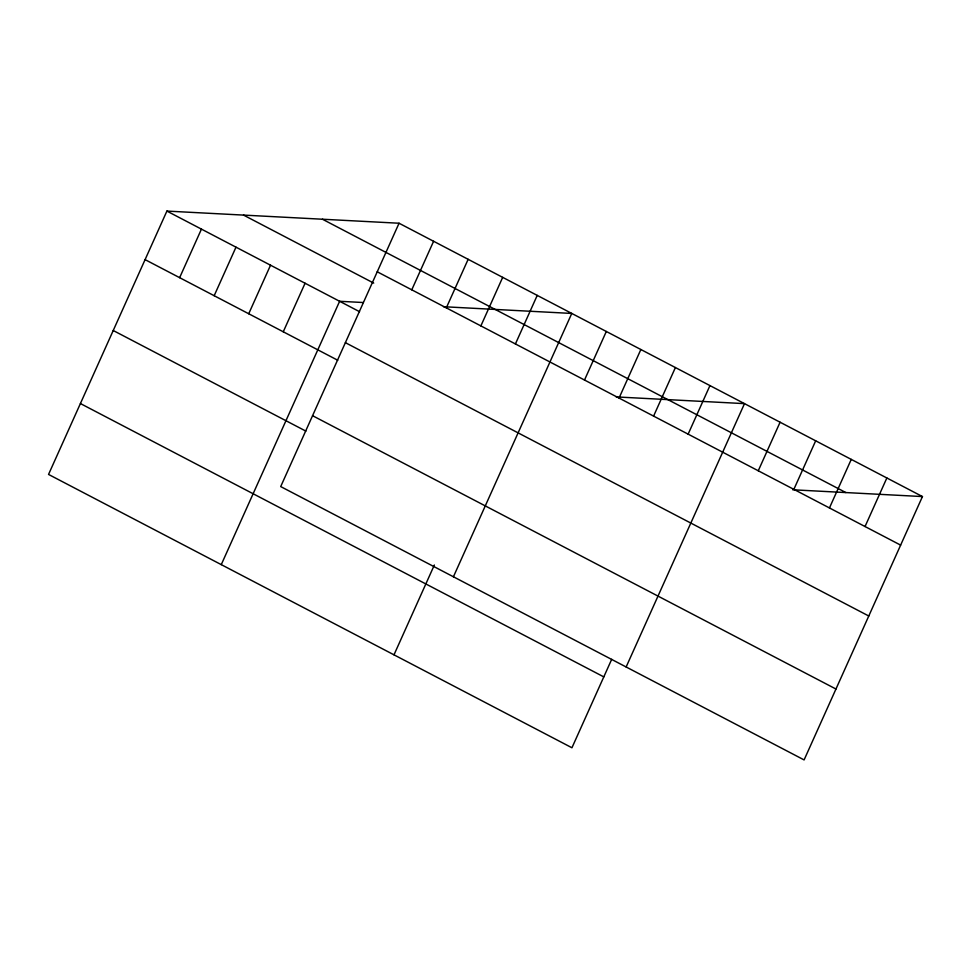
<?xml version="1.0" encoding="UTF-8"?>
<svg xmlns="http://www.w3.org/2000/svg" width="971" height="971" viewBox="0 0 971 971"><rect width="100%" height="100%" fill="white"/><g stroke="black" fill="none" stroke-linecap="round" stroke-linejoin="round"><path stroke-width="1.46" d="M399.057 223.233L280.704 486.58L804.097 759.917L922.45 496.569L399.057 223.233L166.903 211.083L48.55 474.431L571.943 747.767L611.706 659.297M179.635 277.67L201.446 229.12M214.178 295.706L235.989 247.168M248.722 313.754L270.533 265.204M283.265 331.791L305.076 283.241M221.267 564.637L339.619 301.289L363.3 302.527M411.777 289.819L433.6 241.269M446.32 307.856L468.143 259.318M480.876 325.904L502.687 277.354M515.419 343.94L537.23 295.39M393.995 654.83L434.353 565.013M453.421 576.786L571.773 313.439L443.504 306.715M584.506 380.025L606.317 331.475M619.049 398.061L640.86 349.511M653.592 416.098L675.403 367.548M688.136 434.134L709.947 385.596M626.137 666.98L744.502 403.633L616.221 396.921M758.266 470.765L780.089 422.215M793.865 489.348L815.676 440.81M829.452 507.942L851.264 459.392M865.04 526.525L886.863 477.975M792.737 489.785L922.45 496.569M322.445 219.228L845.838 492.552M377.234 271.783L900.627 545.119M243.515 215.089L373.714 283.095M166.903 211.083L359.549 311.691M345.385 342.666L868.778 616.002M145.092 259.633L337.738 360.241M312.565 415.697L835.958 689.034M113.231 330.516L305.877 431.124M80.411 403.548L603.804 676.884"/></g></svg>
